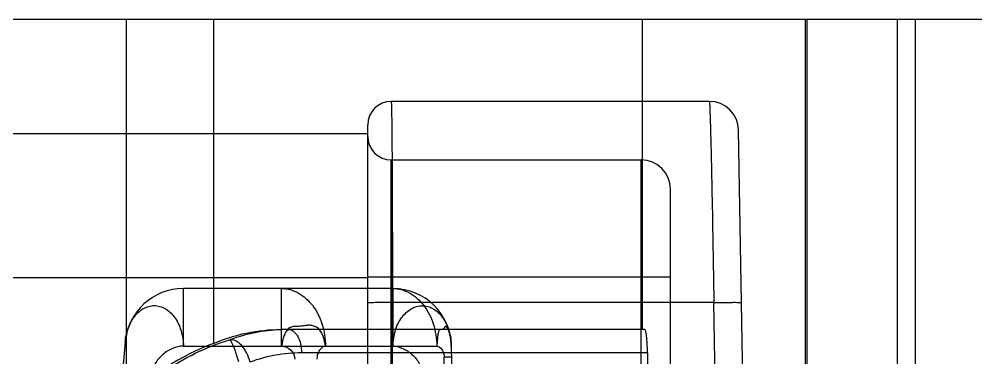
# Model space of a CAD drawing. Header units: millimetres. Extents: x 29875 to 31218, y -21313 to -20364.
# Drawn here: x 30513.47 to 30530.17, y -21034.14 to -21028.23 of the extents above; entities that cross this region are included whole.
import ezdxf

# ---------------------------------------------------------------- set-up
doc = ezdxf.new("R2010")
doc.units = ezdxf.units.MM
doc.header["$LTSCALE"] = 8
doc.layers.add('Cav-cor', color=30, linetype='Continuous')
doc.layers.add('WT', color=4, linetype='Continuous')

# ---------------------------------------------------------------- blocks, each defined once
blk = doc.blocks.new('20160903.150408')
at = {"layer": 'Cav-cor', "color": 241}
for p, q in [((-122.231, 43), (-42.863, 43)), ((-112.477, 36.344), (-112.477, 43)), ((-110.96, 43), (-110.96, 37.344)), ((-103.473, 43), (-103.473, 37.588)), ((-100.626, 43), (-100.626, 32.488)), ((-100.598, 43), (-100.598, 32.488)), ((-99.023, 43), (-99.023, 32.488)), ((-98.706, 43), (-98.706, 32.488)), ((-102.302, 41.566), (-107.856, 41.566)), ((-108.264, 28), (-108.264, 41.158)), ((-108.264, 41), (-114.693, 41)), ((-101.663, 33.703), (-101.792, 41.065)), ((-107.856, 28), (-107.856, 40.546)), ((-107.856, 40.546), (-103.49, 40.546)), ((-107.841, 40.495), (-107.841, 40.55)), ((-103.49, 31.876), (-103.49, 40.546)), ((-102.98, 31.876), (-102.98, 40.036)), ((-108.264, 38.49), (-114.753, 38.49)), ((-108.264, 38.506), (-102.98, 38.506)), ((-111.483, 37.3), (-111.483, 38.302)), ((-107.825, 38.302), (-111.483, 38.302)), ((-109.769, 37.3), (-109.769, 38.302)), ((-107.825, 38.302), (-107.825, 37.3)), ((-107.835, 33.702), (-107.835, 38.058)), ((-102.222, 38.058), (-107.835, 38.058)), ((-102.146, 33.703), (-102.222, 38.058)), ((-103.431, 37.588), (-109.781, 37.588)), ((-112.5, 37.371), (-113.315, 28.044)), ((-111.483, 37.3), (-107.06, 37.3)), ((-106.806, 37.3), (-106.743, 33.703)), ((-103.382, 37.18), (-109.421, 37.18)), ((-106.87, 33.703), (-106.93, 37.107)), ((-103.382, 37.18), (-103.382, 34.401))]:
    blk.add_line(p, q, dxfattribs=at)
for centre, radius, start, end in [((-107.856, 41.158), 0.408, 90, 179.9999), ((-102.302, 41.056), 0.51, 1, 90), ((-107.856, 40.954), 0.408, 180, 270), ((-590.296, 38.069), 482.461, 359.99875, 0.28809), ((-103.49, 40.036), 0.51, 0, 90), ((-111.483, 37.282), 1.02, 90, 175), ((-107.825, 37.282), 1.02, 1, 90), ((-109.65, 34.578), 3.01, 92.4879, 109.8638), ((-109.653, 34.597), 2.991, 90.0042, 92.4445), ((-109.42, 34.578), 2.602, 90.024, 110.2652)]:
    blk.add_arc(centre, radius, start, end, dxfattribs=at)
blk.add_ellipse((-109.591, 33.508), major_axis=(0, 4.08), ratio=0.984031, start_param=0.347943, end_param=0.802265, dxfattribs=at)
for points, knots in [([(-107.856, 41.566), (-107.856, 41.566), (-107.855, 41.564), (-107.855, 41.561), (-107.854, 41.556), (-107.854, 41.545), (-107.853, 41.525), (-107.852, 41.496), (-107.851, 41.459), (-107.85, 41.413), (-107.849, 41.36), (-107.847, 41.272), (-107.846, 41.144), (-107.844, 40.968), (-107.842, 40.765), (-107.841, 40.535), (-107.84, 40.281), (-107.838, 39.902), (-107.836, 39.388), (-107.835, 38.737), (-107.835, 38.288), (-107.835, 38.058)], [0, 0, 0, 0, 0.000334, 0.001243, 0.002745, 0.004842, 0.010819, 0.019163, 0.029856, 0.042875, 0.058188, 0.075762, 0.11752, 0.167761, 0.226013, 0.291729, 0.364295, 0.443021, 0.615943, 0.80397, 1, 1, 1, 1]), ([(-102.302, 41.566), (-102.301, 41.566), (-102.301, 41.564), (-102.3, 41.561), (-102.299, 41.556), (-102.298, 41.545), (-102.297, 41.525), (-102.295, 41.496), (-102.293, 41.459), (-102.292, 41.413), (-102.29, 41.36), (-102.287, 41.272), (-102.283, 41.144), (-102.278, 40.968), (-102.273, 40.765), (-102.267, 40.535), (-102.262, 40.281), (-102.254, 39.902), (-102.244, 39.388), (-102.233, 38.737), (-102.226, 38.287), (-102.222, 38.058)], [0, 0, 0, 0, 0.000354, 0.001272, 0.00278, 0.004882, 0.010867, 0.019217, 0.029915, 0.042939, 0.058257, 0.075834, 0.117604, 0.167854, 0.226117, 0.291845, 0.364416, 0.44315, 0.616062, 0.804048, 1, 1, 1, 1]), ([(-109.769, 38.302), (-109.719, 38.302), (-109.618, 38.289), (-109.422, 38.209), (-109.207, 38.012), (-109.045, 37.683), (-109.005, 37.43), (-109.004, 37.3)], [0, 0, 0, 0, 0.107414, 0.218, 0.454925, 0.718529, 1, 1, 1, 1]), ([(-107.825, 38.302), (-107.776, 38.302), (-107.675, 38.289), (-107.478, 38.209), (-107.264, 38.012), (-107.101, 37.683), (-107.062, 37.43), (-107.06, 37.3)], [0, 0, 0, 0, 0.107411, 0.217993, 0.454921, 0.718528, 1, 1, 1, 1]), ([(-112.5, 37.371), (-112.492, 37.458), (-112.456, 37.624), (-112.339, 37.836), (-112.17, 37.978), (-111.966, 38.023), (-111.768, 37.949), (-111.611, 37.786), (-111.511, 37.56), (-111.484, 37.388), (-111.483, 37.3)], [0, 0, 0, 0, 0.143189, 0.274413, 0.389156, 0.494201, 0.600486, 0.719994, 0.854951, 1, 1, 1, 1]), ([(-107.835, 38.058), (-107.862, 38.058), (-107.916, 38.058), (-107.995, 38.058), (-108.069, 38.057), (-108.133, 38.056), (-108.18, 38.056), (-108.211, 38.055), (-108.23, 38.054), (-108.244, 38.053), (-108.255, 38.053), (-108.26, 38.052), (-108.264, 38.052), (-108.264, 38.051)], [0, 0, 0, 0, 0.191716, 0.378428, 0.551312, 0.703483, 0.828832, 0.879883, 0.922409, 0.955894, 0.980085, 0.994804, 1, 1, 1, 1]), ([(-107.825, 37.3), (-107.822, 37.391), (-107.802, 37.526), (-107.741, 37.692), (-107.677, 37.799), (-107.597, 37.884), (-107.483, 37.968), (-107.348, 38.012), (-107.214, 37.995), (-107.119, 37.952), (-107.031, 37.886), (-106.926, 37.765), (-106.834, 37.567), (-106.807, 37.391), (-106.806, 37.3)], [0, 0, 0, 0, 0.143796, 0.212454, 0.277388, 0.338628, 0.395835, 0.499681, 0.55109, 0.605342, 0.662693, 0.723078, 0.856215, 1, 1, 1, 1]), ([(-102.222, 38.058), (-102.191, 38.059), (-102.128, 38.06), (-102.038, 38.061), (-101.956, 38.061), (-101.884, 38.062), (-101.831, 38.062), (-101.797, 38.061), (-101.777, 38.061), (-101.761, 38.06), (-101.749, 38.06), (-101.744, 38.059), (-101.739, 38.059), (-101.739, 38.058)], [0, 0, 0, 0, 0.197338, 0.38636, 0.5592, 0.709849, 0.833021, 0.882957, 0.924462, 0.957094, 0.980638, 0.994948, 1, 1, 1, 1]), ([(-110.96, 37.344), (-110.774, 37.423), (-110.387, 37.547), (-109.982, 37.588), (-109.781, 37.588)], [0, 0, 0, 0, 0.501312, 1, 1, 1, 1]), ([(-109.004, 37.3), (-109.015, 37.351), (-109.024, 37.43), (-109.065, 37.528), (-109.11, 37.591), (-109.169, 37.638), (-109.238, 37.66), (-109.308, 37.664), (-109.377, 37.653), (-109.449, 37.642), (-109.524, 37.643), (-109.588, 37.637), (-109.634, 37.617), (-109.673, 37.584), (-109.709, 37.528), (-109.738, 37.454), (-109.756, 37.377), (-109.764, 37.326), (-109.769, 37.3)], [0, 0, 0, 0, 0.129766, 0.195492, 0.259954, 0.320531, 0.37851, 0.435726, 0.492601, 0.552191, 0.616385, 0.679068, 0.70894, 0.739308, 0.803855, 0.870494, 0.935285, 1, 1, 1, 1]), ([(-109.653, 37.588), (-109.622, 37.588), (-109.572, 37.568), (-109.521, 37.519), (-109.472, 37.447), (-109.431, 37.332), (-109.421, 37.232), (-109.421, 37.18)], [0, 0, 0, 0, 0.184875, 0.293039, 0.414118, 0.69187, 1, 1, 1, 1]), ([(-106.806, 37.3), (-106.806, 37.322), (-106.808, 37.367), (-106.816, 37.433), (-106.828, 37.493), (-106.844, 37.547), (-106.862, 37.587), (-106.877, 37.615), (-106.889, 37.631), (-106.899, 37.642), (-106.911, 37.645), (-106.918, 37.635), (-106.924, 37.623), (-106.93, 37.61), (-106.939, 37.597), (-106.954, 37.591), (-106.975, 37.589), (-106.998, 37.589), (-107.019, 37.574), (-107.029, 37.554), (-107.037, 37.529), (-107.044, 37.488), (-107.049, 37.433), (-107.054, 37.367), (-107.058, 37.322), (-107.06, 37.3)], [0, 0, 0, 0, 0.085888, 0.171718, 0.250031, 0.320358, 0.386218, 0.416275, 0.44149, 0.459883, 0.471503, 0.48424, 0.501843, 0.52163, 0.540698, 0.558954, 0.579154, 0.622083, 0.644406, 0.671937, 0.705967, 0.745133, 0.829984, 0.914627, 1, 1, 1, 1]), ([(-103.382, 37.18), (-103.382, 37.234), (-103.384, 37.331), (-103.393, 37.446), (-103.403, 37.518), (-103.411, 37.555), (-103.418, 37.577), (-103.427, 37.588), (-103.431, 37.588)], [0, 0, 0, 0, 0.385756, 0.705228, 0.82536, 0.914496, 0.971568, 1, 1, 1, 1]), ([(-112.777, 35.945), (-112.517, 36.291), (-111.881, 36.902), (-111.086, 37.284), (-110.673, 37.409)], [0, 0, 0, 0, 0.500614, 1, 1, 1, 1]), ([(-111.483, 37.3), (-111.549, 37.299), (-111.648, 37.275), (-111.767, 37.212), (-111.876, 37.131), (-111.986, 37.002), (-112.032, 36.873), (-112.037, 36.809)], [0, 0, 0, 0, 0.24551, 0.373791, 0.503461, 0.758242, 1, 1, 1, 1]), ([(-110.321, 37.019), (-110.334, 37.073), (-110.362, 37.152), (-110.417, 37.246), (-110.494, 37.347), (-110.596, 37.419), (-110.673, 37.409)], [0, 0, 0, 0, 0.300782, 0.447087, 0.58496, 1, 1, 1, 1]), ([(-110.515, 37.023), (-110.529, 37.07), (-110.557, 37.159), (-110.595, 37.263), (-110.625, 37.332), (-110.643, 37.369), (-110.658, 37.394), (-110.668, 37.406), (-110.673, 37.409)], [0, 0, 0, 0, 0.355512, 0.665976, 0.790798, 0.889808, 0.959926, 1, 1, 1, 1]), ([(-109.769, 37.3), (-109.711, 37.298), (-109.598, 37.24), (-109.537, 37.127), (-109.537, 37.07)], [0, 0, 0, 0, 0.501881, 1, 1, 1, 1]), ([(-109.004, 37.3), (-109.046, 37.296), (-109.105, 37.24), (-109.145, 37.153), (-109.154, 37.097), (-109.154, 37.07)], [0, 0, 0, 0, 0.438781, 0.71347, 1, 1, 1, 1]), ([(-107.825, 37.3), (-107.761, 37.297), (-107.664, 37.269), (-107.551, 37.202), (-107.447, 37.116), (-107.345, 36.983), (-107.308, 36.853), (-107.307, 36.79)], [0, 0, 0, 0, 0.244751, 0.373045, 0.502929, 0.758217, 1, 1, 1, 1]), ([(-107.06, 37.3), (-107.024, 37.298), (-106.973, 37.251), (-106.939, 37.178), (-106.93, 37.131), (-106.93, 37.107)], [0, 0, 0, 0, 0.435976, 0.711563, 1, 1, 1, 1]), ([(-106.802, 37.107), (-106.802, 37.108), (-106.807, 37.107), (-106.811, 37.108), (-106.822, 37.108), (-106.836, 37.108), (-106.855, 37.108), (-106.886, 37.108), (-106.911, 37.107), (-106.93, 37.107)], [0, 0, 0, 0, 0.016479, 0.065321, 0.146236, 0.258533, 0.401356, 0.573501, 1, 1, 1, 1])]:
    blk.add_open_spline(points, degree=3, knots=knots, dxfattribs=at)

msp = doc.modelspace()

# ---------------------------------------------------------------- block references
at = {"layer": 'WT'}
msp.add_blockref('20160903.150408', (30627.82, -21071.233), dxfattribs=at)

doc.saveas('drawing.dxf')
